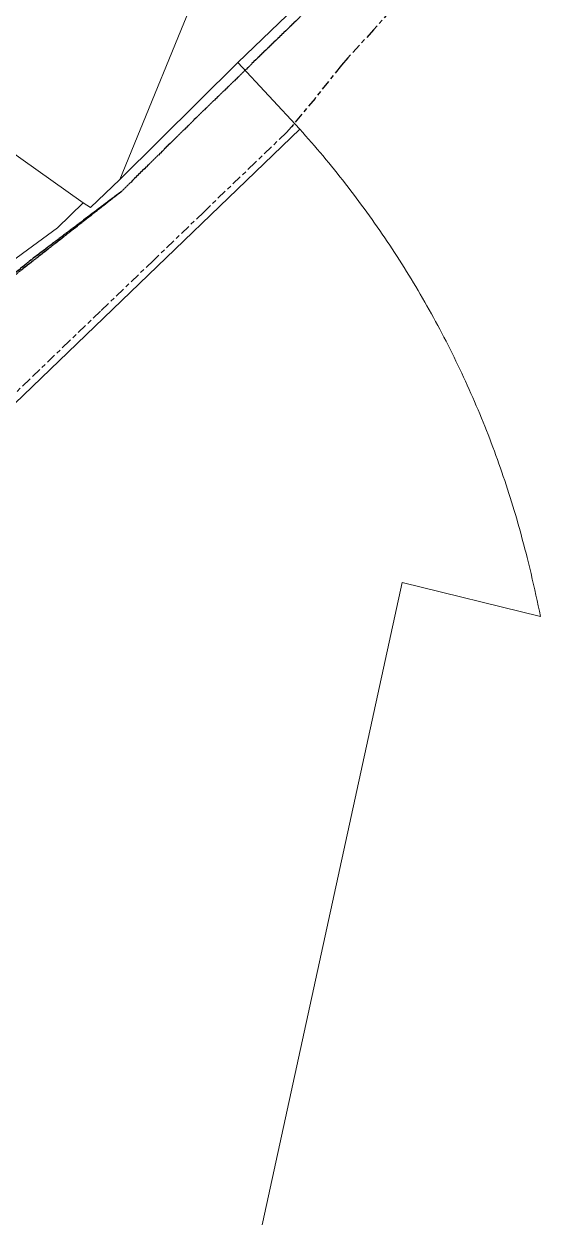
# Model space of a CAD drawing. Header units: metres. Extents: x 299834 to 302538, y 6172833 to 6174390.
# Drawn here: x 301966.3 to 302180.2, y 6173161.6 to 6173633.9 of the extents above; entities that cross this region are included whole.
import ezdxf

# ---------------------------------------------------------------- set-up
doc = ezdxf.new("R2010")
doc.units = ezdxf.units.M
doc.linetypes.add('Cable Exist OH', pattern=[1, 1, 0])
doc.linetypes.add('Cable Exist UG', pattern=[8.2, 4, -1.2, 1.8, -1.2])
doc.layers.add('Cadastre Land Parcels_SP_EXT', color=9, linetype='Continuous', lineweight=5)
doc.layers.add('Cadastre Roads_SP_EXT', color=9, linetype='Continuous', lineweight=5)
doc.layers.add('Mains_HV_EXT', color=7, linetype='Continuous')
doc.layers.add('Mains_TR_EXT', color=7, linetype='Continuous')

msp = doc.modelspace()

# ---------------------------------------------------------------- linework, layer by layer
at = {"layer": 'Cadastre Land Parcels_SP_EXT', "linetype": 'Continuous'}
msp.add_lwpolyline([(302004.23, 6173572.36), (302071.09, 6173735.58), (302042.46, 6173798.24), (301986.68, 6173835.77), (301853.42, 6173892.93), (301827.91, 6173883.7), (301802.2, 6173851.15), (301793.9, 6173824.09), (301778.58, 6173712.27), (301935.21, 6173601.76), (301989.82, 6173563.17), (301992.61, 6173561.2), (302004.23, 6173572.36)], close=True, dxfattribs=at)
for points in [[(302071.09, 6173735.58), (302004.23, 6173572.36), (302051.01, 6173618.71), (302073.67, 6173640.4)], [(301590, 6173391.53), (301698.33, 6173408.4), (301698.33, 6173408.4), (301737.41, 6173416.44), (301758.96, 6173419.45), (301787.1, 6173426.18), (301814.2, 6173435.67), (301840.04, 6173447.83), (301865.27, 6173461.06), (301888.65, 6173477.45), (301910.9, 6173495.41), (301947.76, 6173529.82), (301948.05, 6173530.09), (301967.68, 6173544.52), (301979.56, 6173553.21), (301989.82, 6173563.17), (301935.21, 6173601.76), (301778.58, 6173712.27), (301663.17, 6173686.83), (301644.78, 6173682.68), (301622.26, 6173677.6), (301599.79, 6173672.53)], [(302024.37, 6172992.14), (302116.07, 6173412.82), (302170.86, 6173399.34), (302170.41, 6173401.47), (302169.95, 6173403.6), (302169.49, 6173405.73), (302169.02, 6173407.85), (302168.54, 6173409.97), (302168.05, 6173412.09), (302167.56, 6173414.21), (302167.56, 6173414.21), (302167.07, 6173416.33), (302166.56, 6173418.45), (302166.05, 6173420.56), (302165.53, 6173422.67), (302165.1, 6173424.38), (302164.67, 6173426.09), (302164.22, 6173427.8), (302163.77, 6173429.51), (302163.31, 6173431.21), (302162.85, 6173432.91), (302162.38, 6173434.61), (302161.9, 6173436.31), (302161.41, 6173438), (302160.91, 6173439.69), (302160.41, 6173441.38), (302159.9, 6173443.07), (302159.38, 6173444.76), (302158.85, 6173446.44), (302158.32, 6173448.12), (302157.78, 6173449.8), (302157.23, 6173451.47), (302156.68, 6173453.15), (302156.11, 6173454.82), (302155.54, 6173456.49), (302154.96, 6173458.15), (302154.38, 6173459.82), (302153.78, 6173461.48), (302153.18, 6173463.14), (302152.58, 6173464.79), (302151.96, 6173466.44), (302151.34, 6173468.09), (302150.71, 6173469.74), (302150.07, 6173471.39), (302149.43, 6173473.03), (302148.77, 6173474.67), (302148.12, 6173476.3), (302147.45, 6173477.93), (302146.78, 6173479.56), (302146.09, 6173481.19), (302145.41, 6173482.81), (302144.71, 6173484.43), (302144.01, 6173486.05), (302143.3, 6173487.67), (302142.58, 6173489.28), (302141.86, 6173490.88), (302141.12, 6173492.49), (302140.39, 6173494.09), (302139.64, 6173495.69), (302138.89, 6173497.28), (302138.13, 6173498.87), (302137.36, 6173500.46), (302136.59, 6173502.05), (302135.81, 6173503.63), (302135.02, 6173505.21), (302134.22, 6173506.78), (302133.42, 6173508.35), (302132.61, 6173509.92), (302131.79, 6173511.48), (302130.97, 6173513.04), (302130.14, 6173514.6), (302129.3, 6173516.15), (302128.46, 6173517.7), (302127.61, 6173519.24), (302126.75, 6173520.78), (302125.88, 6173522.32), (302125.01, 6173523.85), (302124.14, 6173525.38), (302123.25, 6173526.91), (302122.36, 6173528.43), (302121.46, 6173529.94), (302120.55, 6173531.46), (302119.64, 6173532.97), (302118.72, 6173534.47), (302117.8, 6173535.97), (302116.86, 6173537.47), (302115.92, 6173538.96), (302114.98, 6173540.45), (302114.03, 6173541.93), (302113.07, 6173543.41), (302112.1, 6173544.89), (302111.13, 6173546.36), (302110.15, 6173547.83), (302109.17, 6173549.29), (302108.17, 6173550.75), (302107.18, 6173552.2), (302106.17, 6173553.65), (302105.16, 6173555.1), (302104.14, 6173556.54), (302103.12, 6173557.97), (302102.09, 6173559.4), (302101.05, 6173560.83), (302100.01, 6173562.25), (302098.96, 6173563.67), (302097.9, 6173565.08), (302096.84, 6173566.49), (302095.77, 6173567.89), (302094.7, 6173569.29), (302093.62, 6173570.68), (302092.53, 6173572.07), (302091.44, 6173573.46), (302090.34, 6173574.84), (302089.23, 6173576.21), (302088.12, 6173577.58), (302087, 6173578.94), (302085.88, 6173580.3), (302084.75, 6173581.65), (302083.61, 6173583), (302082.47, 6173584.35), (302081.32, 6173585.69), (302080.17, 6173587.02), (302079.01, 6173588.35), (302077.84, 6173589.67), (302076.67, 6173590.99), (302075.49, 6173592.3), (301913.13, 6173436.04)]]:
    msp.add_lwpolyline(points, dxfattribs=at)
at = {"layer": 'Cadastre Roads_SP_EXT', "linetype": 'Continuous'}
msp.add_lwpolyline([(301913.13, 6173436.04), (302075.49, 6173592.3), (302075.49, 6173592.3), (302051.01, 6173618.71), (302004.23, 6173572.36), (301992.61, 6173561.2), (301989.82, 6173563.17), (301979.56, 6173553.21), (301967.68, 6173544.52), (301948.05, 6173530.09)], dxfattribs=at)
at = {"layer": 'Mains_HV_EXT', "linetype": 'Cable Exist UG'}
msp.add_lwpolyline([(302150.81, 6173689.64), (302133.09, 6173665.43), (302126.04, 6173656.57), (302116.94, 6173645.57), (302104.71, 6173631.55), (302094.6, 6173620.51), (302092, 6173617.62), (302081.56, 6173604.46), (302072.22, 6173593.25), (302070.25, 6173590.94), (302057.85, 6173579.04), (302037.49, 6173559.47), (302017.57, 6173540.34), (301996.63, 6173520.23), (301984.39, 6173508.46), (301968.62, 6173493.32), (301950.7, 6173476.11), (301934.99, 6173461.01), (301911.47, 6173438.43), (301901.65, 6173434.58), (301892, 6173430.81), (301888.62, 6173429.49), (301874.84, 6173421.21)], dxfattribs=at)
at = {"layer": 'Mains_HV_EXT', "linetype": 'Cable Exist OH'}
msp.add_lwpolyline([(302004.77, 6173567.46), (301970.02, 6173541.19), (301937.54, 6173514.72), (301902.76, 6173483.69), (301864.98, 6173456.4)], dxfattribs=at)
at = {"layer": 'Mains_TR_EXT', "linetype": 'Cable Exist OH'}
msp.add_lwpolyline([(302512.55, 6174356.69), (302537.71, 6174245.51), (302450.94, 6174215.16), (302367.08, 6174186.66), (302311.18, 6174098.61), (302254.22, 6174020.52), (302215.58, 6173919.91), (302175.45, 6173814.26), (302188.17, 6173786.36), (302131.48, 6173704.96), (302075.48, 6173636.54), (302034.35, 6173596.63), (302004.77, 6173567.46), (301937.54, 6173514.72), (301864.98, 6173456.4), (301803.49, 6173427.69), (301741.61, 6173413.03), (301663.01, 6173398.87), (301629.74, 6173393.69)], dxfattribs=at)

doc.saveas('drawing.dxf')
